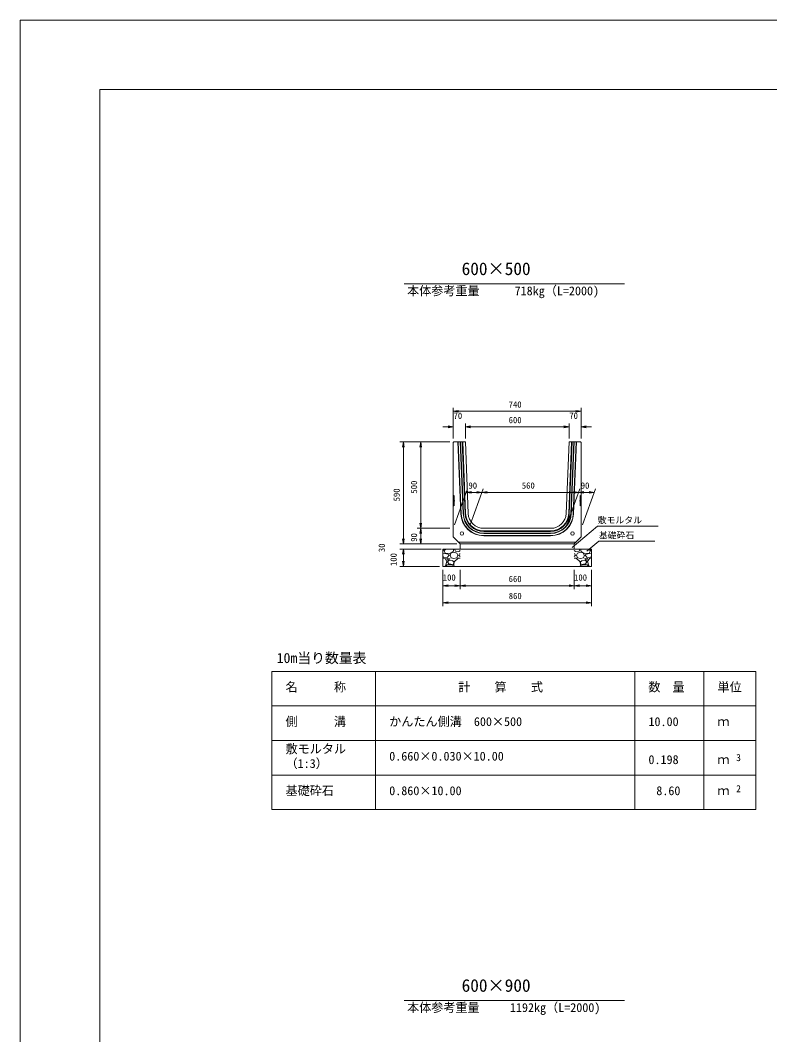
# Model space of a CAD drawing. Units: millimetres, scale not verified. Extents: x 0 to 84100, y 0 to 59400.
# Drawn here: x 0 to 21689, y 30041 to 59400 of the extents above; entities that cross this region are included whole.
import ezdxf
from ezdxf.enums import TextEntityAlignment as Align

# ---------------------------------------------------------------- set-up
doc = ezdxf.new("R2010")
doc.units = ezdxf.units.MM
doc.header["$LTSCALE"] = 100
for name, color, linetype, lineweight in [('0_2', 7, 'Continuous', 9), ('D-MTR-FRAM（材料表図枠）', 2, 'Continuous', 18), ('D-STR-DIM（寸法）', 7, 'Continuous', 18), ('D-STR-HTXT（旗揚げ）', 7, 'Continuous', 18), ('D-STR-STR1（構造物）', 7, 'Continuous', 18), ('D-STR-STRn（構造物）', 7, 'Continuous', 18), ('D-STR（構造物外形線）', 1, 'Continuous', 18), ('D-TTL(外枠）', 2, 'Continuous', 18), ('DEFPOINTS_3', 8, 'Continuous', 18)]:
    doc.layers.add(name, color=color, linetype=linetype, lineweight=lineweight)
for name, color, linetype in [('D-MTR-TXT(文字列）', 7, 'Continuous'), ('D-MTR（材料表タイトル）', 7, 'Continuous'), ('D-STR-TXT（文字）', 7, 'Continuous'), ('D-TTL-TXT（文字）', 7, 'Continuous')]:
    doc.layers.add(name, color=color, linetype=linetype)
doc.styles.add('ＭＳ ゴシック', font='')
doc.styles.get('ＭＳ ゴシック').set_extended_font_data('MS Gothic')

msp = doc.modelspace()

# ---------------------------------------------------------------- linework, layer by layer
at = {"layer": '0_2'}
for p, q in [((12530.9, 48083), (12680.9, 48108)), ((12680.9, 48058), (12530.9, 48083)), ((12530.9, 48083), (12680.9, 48083)), ((16080.9, 48108), (16230.9, 48083)), ((16230.9, 48083), (16080.9, 48058)), ((16230.9, 48083), (16080.9, 48083)), ((12380.9, 47658), (12530.9, 47633)), ((12530.9, 47633), (12380.9, 47608)), ((12530.9, 47633), (12380.9, 47633)), ((12880.9, 47633), (13030.9, 47658)), ((13030.9, 47608), (12880.9, 47633)), ((12880.9, 47633), (13030.9, 47633)), ((15730.9, 47658), (15880.9, 47633)), ((15880.9, 47633), (15730.9, 47608)), ((15880.9, 47633), (15730.9, 47633)), ((16230.9, 47633), (16380.9, 47658)), ((16380.9, 47608), (16230.9, 47633)), ((16230.9, 47633), (16380.9, 47633)), ((11062.3, 47046.4), (11087.3, 47196.4)), ((11087.3, 47196.4), (11112.3, 47046.4)), ((11087.3, 47196.4), (11087.3, 47046.4)), ((11564.4, 47046.4), (11589.4, 47196.4)), ((11589.4, 47196.4), (11614.4, 47046.4)), ((11589.4, 47196.4), (11589.4, 47046.4)), ((12910.1, 45738.1), (13060.1, 45763.1)), ((13060.1, 45713.1), (12910.1, 45738.1)), ((12910.1, 45738.1), (13060.1, 45738.1)), ((13210.1, 45763.1), (13360.1, 45738.1)), ((13360.1, 45738.1), (13210.1, 45713.1)), ((13360.1, 45738.1), (13210.1, 45738.1)), ((13360.1, 45738.1), (13510.1, 45763.1)), ((13510.1, 45713.1), (13360.1, 45738.1)), ((13360.1, 45738.1), (13510.1, 45738.1)), ((16010.1, 45763.1), (16160.1, 45738.1)), ((16160.1, 45738.1), (16010.1, 45713.1)), ((16160.1, 45738.1), (16010.1, 45738.1)), ((16160.1, 45738.1), (16310.1, 45763.1)), ((16310.1, 45713.1), (16160.1, 45738.1)), ((16160.1, 45738.1), (16310.1, 45738.1)), ((16460.1, 45763.1), (16610.1, 45738.1)), ((16610.1, 45738.1), (16460.1, 45713.1)), ((16610.1, 45738.1), (16460.1, 45738.1)), ((11589.4, 44696.4), (11564.4, 44846.4)), ((11564.4, 44546.4), (11589.4, 44696.4)), ((11614.4, 44846.4), (11589.4, 44696.4)), ((11589.4, 44696.4), (11589.4, 44846.4)), ((11589.4, 44696.4), (11614.4, 44546.4)), ((11589.4, 44696.4), (11589.4, 44546.4)), ((11087.3, 44246.4), (11062.3, 44396.4)), ((11112.3, 44396.4), (11087.3, 44246.4)), ((11087.3, 44246.4), (11087.3, 44396.4)), ((11589.4, 44246.4), (11564.4, 44396.4)), ((11614.4, 44396.4), (11589.4, 44246.4)), ((11589.4, 44246.4), (11589.4, 44396.4)), ((11062.3, 43946.4), (11087.3, 44096.4)), ((11087.3, 44096.4), (11112.3, 43946.4)), ((11087.3, 44096.4), (11087.3, 43946.4)), ((11087.3, 43596.4), (11062.3, 43746.4)), ((11112.3, 43746.4), (11087.3, 43596.4)), ((11087.3, 43596.4), (11087.3, 43746.4)), ((12230.9, 43035.2), (12380.9, 43060.2)), ((12380.9, 43010.2), (12230.9, 43035.2)), ((12230.9, 43035.2), (12380.9, 43035.2)), ((12580.9, 43060.2), (12730.9, 43035.2)), ((12730.9, 43035.2), (12580.9, 43010.2)), ((12730.9, 43035.2), (12580.9, 43035.2)), ((12730.9, 43035.2), (12880.9, 43060.2)), ((12880.9, 43010.2), (12730.9, 43035.2)), ((12730.9, 43035.2), (12880.9, 43035.2)), ((15880.9, 43060.2), (16030.9, 43035.2)), ((16030.9, 43035.2), (15880.9, 43010.2)), ((16030.9, 43035.2), (15880.9, 43035.2)), ((16030.9, 43035.2), (16180.9, 43060.2)), ((16180.9, 43010.2), (16030.9, 43035.2)), ((16030.9, 43035.2), (16180.9, 43035.2)), ((16380.9, 43060.2), (16530.9, 43035.2)), ((16530.9, 43035.2), (16380.9, 43010.2)), ((16530.9, 43035.2), (16380.9, 43035.2)), ((12230.9, 42542.8), (12380.9, 42567.8)), ((12380.9, 42517.8), (12230.9, 42542.8)), ((12230.9, 42542.8), (12380.9, 42542.8)), ((16380.9, 42567.8), (16530.9, 42542.8)), ((16530.9, 42542.8), (16380.9, 42517.8)), ((16530.9, 42542.8), (16380.9, 42542.8))]:
    msp.add_line(p, q, dxfattribs=at)
at = {"layer": 'D-MTR-FRAM（材料表図枠）'}
for p, q in [((7284.6, 40556.7), (21284.6, 40556.7)), ((7284.6, 36556.7), (7284.6, 40556.7)), ((10284.6, 36556.7), (10284.6, 40556.7)), ((17784.6, 36556.7), (17784.6, 40556.7)), ((19784.6, 36556.7), (19784.6, 40556.7)), ((21284.6, 36556.7), (21284.6, 40556.7)), ((7284.6, 39556.7), (21284.6, 39556.7)), ((7284.6, 38556.7), (21284.6, 38556.7)), ((7284.6, 37556.7), (21284.6, 37556.7)), ((7284.6, 36556.7), (21284.6, 36556.7))]:
    msp.add_line(p, q, dxfattribs=at)
at = {"layer": 'D-STR-DIM（寸法）'}
for p, q in [((12530.9, 47296.4), (12530.9, 48183)), ((16230.9, 47296.4), (16230.9, 48183)), ((12680.9, 48083), (16080.9, 48083)), ((12380.9, 47633), (12230.9, 47633)), ((12880.9, 47296.4), (12880.9, 47733)), ((13030.9, 47633), (15730.9, 47633)), ((15880.9, 47296.4), (15880.9, 47733)), ((16380.9, 47633), (16530.9, 47633)), ((12430.9, 47196.4), (10987.3, 47196.4)), ((11087.3, 44396.4), (11087.3, 47046.4)), ((11589.4, 44846.4), (11589.4, 47046.4)), ((12567.3, 44796.4), (12946.5, 45838.1)), ((13017.3, 44796.4), (13396.5, 45838.1)), ((15817.3, 44796.4), (16196.5, 45838.1)), ((16267.3, 44796.4), (16646.5, 45838.1)), ((13060.1, 45738.1), (13210.1, 45738.1)), ((13510.1, 45738.1), (16010.1, 45738.1)), ((16310.1, 45738.1), (16460.1, 45738.1)), ((12430.9, 44696.4), (11489.4, 44696.4)), ((11087.3, 44396.4), (11087.3, 44546.4)), ((11589.4, 44396.4), (11589.4, 44546.4)), ((12430.9, 44246.4), (10987.3, 44246.4)), ((12630.9, 44246.4), (10987.3, 44246.4)), ((12175.9, 44096.4), (10987.3, 44096.4)), ((11087.3, 43946.4), (11087.3, 43746.4)), ((12130.9, 43596.4), (10987.3, 43596.4)), ((12230.9, 43496.4), (12230.9, 42442.8)), ((12730.9, 43496.4), (12730.9, 42935.2)), ((16030.9, 43496.4), (16030.9, 42935.2)), ((16530.9, 43496.4), (16530.9, 42442.8)), ((12580.9, 43035.2), (12380.9, 43035.2)), ((15880.9, 43035.2), (12880.9, 43035.2)), ((16180.9, 43035.2), (16380.9, 43035.2)), ((16380.9, 42542.8), (12380.9, 42542.8))]:
    msp.add_line(p, q, dxfattribs=at)
at = {"layer": 'D-STR-HTXT（旗揚げ）'}
for p, q in [((11110.8, 51771), (17489.2, 51771)), ((15975.3, 44142.8), (16709.6, 44759.8)), ((18462.2, 44759.8), (16709.6, 44759.8)), ((16399.3, 44035.1), (16743.2, 44323.4)), ((18360.1, 44323.4), (16743.2, 44323.4)), ((11110.8, 31027.7), (17489.2, 31027.7))]:
    msp.add_line(p, q, dxfattribs=at)
at = {"layer": 'D-STR-STR1（構造物）'}
for p, q in [((12560.9, 45633.9), (12530.9, 45653.9)), ((12560.9, 45358.9), (12560.9, 45633.9)), ((16200.9, 45633.9), (16230.9, 45653.9)), ((16200.9, 45358.9), (16200.9, 45633.9)), ((12577.9, 45496.4), (12516.9, 45496.4)), ((12560.9, 45358.9), (12530.9, 45338.9)), ((16183.9, 45496.4), (16244.9, 45496.4)), ((16200.9, 45358.9), (16230.9, 45338.9))]:
    msp.add_line(p, q, dxfattribs=at)
for centre in [(12780.9, 44546.4), (15980.9, 44546.4)]:
    msp.add_circle(centre, 50, dxfattribs=at)
at = {"layer": 'D-STR-STRn（構造物）'}
for p, q in [((12730.9, 44096.4), (12230.9, 44096.4)), ((12230.9, 44096.4), (12230.9, 43596.4)), ((12230.9, 44052.9), (12287.2, 44096.4)), ((12261.8, 44041.1), (12311.4, 44096.4)), ((12297.7, 43980.9), (12262.7, 44040.9)), ((12546.9, 44096.1), (12526.9, 44026.1)), ((12564, 44096.4), (12590.9, 44032.3)), ((12696.8, 44026.5), (12730.9, 44052.8)), ((12730.9, 44246.4), (12730.9, 44096.4)), ((15430.9, 44096.4), (12730.9, 44096.4)), ((15430.9, 44096.4), (16530.9, 44096.4)), ((16030.9, 44246.4), (16030.9, 44096.4)), ((16065, 44026.5), (16030.9, 44052.8)), ((16197.8, 44096.4), (16170.8, 44032.3)), ((16214.9, 44096.1), (16234.9, 44026.1)), ((16500, 44041.1), (16450.3, 44096.4)), ((16464, 43980.9), (16499, 44040.9)), ((16530.9, 44052.9), (16474.6, 44096.4)), ((16530.9, 44096.4), (16530.9, 43596.4)), ((12307.2, 43965.5), (12230.9, 43957.5)), ((12251.6, 43857.8), (12230.9, 43880.3)), ((12291.9, 43825.6), (12230.9, 43830.7)), ((12366.4, 43866.4), (12251.4, 43856.4)), ((12347.9, 43736.4), (12292.9, 43826.4)), ((12421.4, 43972.2), (12296.4, 43982.2)), ((12406.6, 43941.4), (12306.6, 43966.4)), ((12341.6, 43821.1), (12361.6, 43771.1)), ((12376.7, 43835.9), (12341.7, 43820.9)), ((12361.6, 43771.2), (12436.6, 43816.2)), ((12411.7, 43776.1), (12361.7, 43726.1)), ((12411.8, 43916.1), (12366.8, 43866.1)), ((12436.9, 43816.2), (12376.9, 43836.2)), ((12411.8, 43915.8), (12406.8, 43940.8)), ((12512.3, 43761.4), (12412.3, 43776.4)), ((12527, 44025.8), (12422, 43970.8)), ((12436.3, 43916.3), (12466.3, 43846.3)), ((12441.6, 43916.1), (12471.6, 43986.1)), ((12466.4, 43845.8), (12551.4, 43820.8)), ((12471.8, 43986.1), (12551.8, 44011.1)), ((12552.8, 43725.1), (12512.8, 43760.1)), ((12551.6, 44011.1), (12631.6, 43981.1)), ((12552, 43820.8), (12637, 43845.8)), ((12671.9, 43836.1), (12556.9, 43731.1)), ((12591.5, 44030.9), (12696.5, 44025.9)), ((12631.8, 43981), (12661.8, 43916)), ((12636.6, 43846.4), (12661.6, 43916.4)), ((12730.9, 43830.7), (12671.9, 43835.6)), ((12730.9, 43880.4), (12696.6, 43917.8)), ((12696.7, 43916.2), (12711.7, 43956.2)), ((12730.9, 43957.5), (12712.2, 43955.5)), ((16030.9, 43957.5), (16049.6, 43955.5)), ((16030.9, 43880.4), (16065.2, 43917.8)), ((16030.9, 43830.7), (16089.9, 43835.6)), ((16065.1, 43916.2), (16050.1, 43956.2)), ((16170.3, 44030.9), (16065.3, 44025.9)), ((16089.9, 43836.1), (16204.9, 43731.1)), ((16129.9, 43981), (16099.9, 43916)), ((16125.2, 43846.4), (16100.2, 43916.4)), ((16209.7, 43820.8), (16124.7, 43845.8)), ((16210.2, 44011.1), (16130.2, 43981.1)), ((16209, 43725.1), (16249, 43760.1)), ((16290, 43986.1), (16210, 44011.1)), ((16295.4, 43845.8), (16210.4, 43820.8)), ((16234.8, 44025.8), (16339.8, 43970.8)), ((16249.4, 43761.4), (16349.4, 43776.4)), ((16320.1, 43916.1), (16290.1, 43986.1)), ((16325.5, 43916.3), (16295.5, 43846.3)), ((16324.9, 43816.2), (16384.9, 43836.2)), ((16400.2, 43771.2), (16325.2, 43816.2)), ((16340.3, 43972.2), (16465.3, 43982.2)), ((16350, 43915.8), (16355, 43940.8)), ((16350, 43916.1), (16395, 43866.1)), ((16350, 43776.1), (16400, 43726.1)), ((16355.2, 43941.4), (16455.2, 43966.4)), ((16385.1, 43835.9), (16420.1, 43820.9)), ((16395.4, 43866.4), (16510.4, 43856.4)), ((16420.2, 43821.1), (16400.2, 43771.1)), ((16413.9, 43736.4), (16468.9, 43826.4)), ((16454.6, 43965.5), (16530.9, 43957.5)), ((16469.9, 43825.6), (16530.9, 43830.7)), ((16510.2, 43857.8), (16530.9, 43880.3)), ((12230.9, 43596.4), (16530.9, 43596.4)), ((12287.2, 43596.4), (12306.8, 43611.5)), ((12306.8, 43611), (12346.8, 43736)), ((12311.4, 43596.4), (12351.8, 43641.1)), ((12351.8, 43641.1), (12481.8, 43641.1)), ((12361.6, 43726.3), (12401.6, 43666.3)), ((12401.9, 43665.9), (12526.9, 43650.9)), ((12481.6, 43642.3), (12546.6, 43597.3)), ((12526.9, 43651.2), (12551.9, 43696.2)), ((12550.9, 43627.3), (12564, 43596.4)), ((12556.5, 43731.4), (12551.5, 43626.4)), ((12551.8, 43696.1), (12551.8, 43726.1)), ((16210.8, 43627.3), (16197.8, 43596.4)), ((16205.3, 43731.4), (16210.3, 43626.4)), ((16234.9, 43651.2), (16209.9, 43696.2)), ((16210, 43696.1), (16210, 43726.1)), ((16280.2, 43642.3), (16215.2, 43597.3)), ((16359.9, 43665.9), (16234.9, 43650.9)), ((16410, 43641.1), (16280, 43641.1)), ((16400.2, 43726.3), (16360.2, 43666.3)), ((16450.3, 43596.4), (16410, 43641.1)), ((16455, 43611), (16415, 43736)), ((16474.6, 43596.4), (16455, 43611.5))]:
    msp.add_line(p, q, dxfattribs=at)
at = {"layer": 'D-STR（構造物外形線）'}
for p, q in [((12550.9, 47196.4), (12530.9, 47176.4)), ((12530.9, 47176.4), (12530.9, 44446.4)), ((12550.9, 47196.4), (12880.9, 47196.4)), ((12665.7, 47196.4), (12748.8, 45119.8)), ((12673.2, 47196.4), (12756.3, 45120.1)), ((12733.3, 47196.4), (12816.2, 45122.5)), ((12740.8, 47196.4), (12823.7, 45122.8)), ((12873.7, 45124.8), (12790.8, 47196.4)), ((12888.7, 45125.4), (12805.8, 47196.4)), ((12880.9, 47196.4), (12963.6, 45128.4)), ((15880.9, 47196.4), (15798.2, 45128.4)), ((15956, 47196.4), (15873.1, 45125.4)), ((15880.9, 47196.4), (16210.9, 47196.4)), ((15971, 47196.4), (15888.1, 45124.8)), ((15938.1, 45122.8), (16021, 47196.4)), ((15945.6, 45122.5), (16028.5, 47196.4)), ((16005.5, 45120.1), (16088.6, 47196.4)), ((16013, 45119.8), (16096.1, 47196.4)), ((16210.9, 47196.4), (16230.9, 47176.4)), ((16230.9, 47176.4), (16230.9, 44446.4)), ((13413.3, 44696.4), (15348.5, 44696.4)), ((12530.9, 44446.4), (12730.9, 44246.4)), ((15348.5, 44621.4), (13413.3, 44621.4)), ((15348.5, 44606.4), (13413.3, 44606.4)), ((13413.3, 44556.4), (15348.5, 44556.4)), ((13413.3, 44548.9), (15348.5, 44548.9)), ((13413.3, 44488.9), (15348.5, 44488.9)), ((13413.3, 44481.4), (15348.5, 44481.4)), ((16030.9, 44246.4), (16230.9, 44446.4)), ((12680.9, 44296.4), (16080.9, 44296.4)), ((12730.9, 44246.4), (16030.9, 44246.4))]:
    msp.add_line(p, q, dxfattribs=at)
for centre, radius, start, end in [((13413.3, 45146.4), 665, 182.29061, 270), ((13413.3, 45146.4), 657.5, 182.29061, 270), ((13413.3, 45146.4), 597.5, 182.29061, 270), ((13413.3, 45146.4), 590, 182.29061, 270), ((13413.3, 45146.4), 540, 182.29061, 270), ((13413.3, 45146.4), 525, 182.29061, 270), ((13413.3, 45146.4), 450, 182.29061, 270), ((15348.5, 45146.4), 450, 270, 357.70939), ((15348.5, 45146.4), 525, 270, 357.70939), ((15348.5, 45146.4), 540, 270, 357.70939), ((15348.5, 45146.4), 590, 270, 357.70939), ((15348.5, 45146.4), 597.5, 270, 357.70939), ((15348.5, 45146.4), 657.5, 270, 357.70939), ((15348.5, 45146.4), 665, 270, 357.70939)]:
    msp.add_arc(centre, radius, start, end, dxfattribs=at)
at = {"layer": 'D-TTL(外枠）'}
for p, q in [((2300, 57400), (81800, 57400)), ((2300, 2000), (2300, 57400))]:
    msp.add_line(p, q, dxfattribs=at)
at = {"layer": 'DEFPOINTS_3'}
for p, q in [((0, 59400), (84100, 59400)), ((0, 0), (0, 59400))]:
    msp.add_line(p, q, dxfattribs=at)

# ---------------------------------------------------------------- texts
at = {"layer": 'D-MTR-TXT(文字列）', "style": 'ＭＳ ゴシック'}
for s, height, p in [('本体参考重量', 256.6, (11193.9, 51364.3)), ('718kg（L=2000)', 256.6, (14305.9, 51364.3)), ('名\u3000\u3000\u3000称', 256.6, (7676.9, 39897)), ('計\u3000\u3000算\u3000\u3000式', 256.6, (12677.7, 39897)), ('数\u3000量', 256.6, (18176.9, 39897)), ('単位', 256.6, (20176.9, 39897)), ('側\u3000\u3000\u3000溝', 256.6, (7676.9, 38897)), ('かんたん側溝\u3000600×500', 256.6, (10676.9, 38897)), ('10.00', 256.6, (18179.6, 38897)), ('ｍ', 256.6, (20176.9, 38897)), ('敷モルタル', 256.6, (7676.9, 38107)), ('0.660×0.030×10.00', 256.6, (10676.9, 37897)), ('（1:3）', 256.6, (7676.9, 37684.8)), ('0.198', 256.6, (18179.6, 37797)), ('ｍ', 256.6, (20176.9, 37797)), ('3', 205.3, (20717.1, 37897.5)), ('基礎砕石', 256.6, (7676.9, 36897)), ('0.860×10.00', 256.6, (10676.9, 36897)), ('8.60', 256.6, (18407, 36897)), ('ｍ', 256.6, (20176.9, 36897)), ('2', 205.3, (20717.1, 36997.5)), ('本体参考重量', 256.6, (11193.9, 30621.1)), ('1192kg（L=2000)', 256.6, (14170, 30621.1))]:
    msp.add_text(s, height=height, dxfattribs=at).set_placement(p, align=Align.BOTTOM_LEFT)
at = {"layer": 'D-MTR（材料表タイトル）', "style": 'ＭＳ ゴシック'}
msp.add_text('10m当り数量表', height=293.3, dxfattribs=at).set_placement((7418.8, 40709.2), align=Align.BOTTOM_LEFT)
at = {"layer": 'D-STR-DIM（寸法）', "style": 'ＭＳ ゴシック'}
for s, p in [('740', (14133.4, 48133)), ('70', (12539.6, 47808)), ('600', (14134.7, 47683)), ('70', (15889.6, 47808)), ('90', (12970.7, 45788.1)), ('560', (14515.8, 45788.1)), ('90', (16220.7, 45788.1)), ('100', (12227.7, 43126.6)), ('660', (14134.7, 43085.2)), ('100', (16027.7, 43126.6)), ('860', (14136.6, 42592.8))]:
    msp.add_text(s, height=183.3, dxfattribs=at).set_placement(p, align=Align.BOTTOM_LEFT)
for s, p in [('590', (11037.3, 45477.1)), ('500', (11539.4, 45702.1)), ('90', (11539.4, 44307)), ('30', (10607, 44008.3)), ('100', (10948.9, 43605.5))]:
    msp.add_text(s, height=183.3, rotation=90, dxfattribs=at).set_placement(p, align=Align.BOTTOM_LEFT)
at = {"layer": 'D-STR-TXT（文字）', "style": 'ＭＳ ゴシック'}
for s, p in [('敷モルタル', (16709.6, 44785)), ('基礎砕石', (16743.2, 44348.7))]:
    msp.add_text(s, height=183.3, dxfattribs=at).set_placement(p, align=Align.BOTTOM_LEFT)
at = {"layer": 'D-TTL-TXT（文字）', "style": 'ＭＳ ゴシック'}
for s, p in [('600×500', (12773.4, 51915.8)), ('600×900', (12773.4, 31172.6))]:
    msp.add_text(s, height=366.6, dxfattribs=at).set_placement(p, align=Align.BOTTOM_LEFT)

doc.saveas('drawing.dxf')
